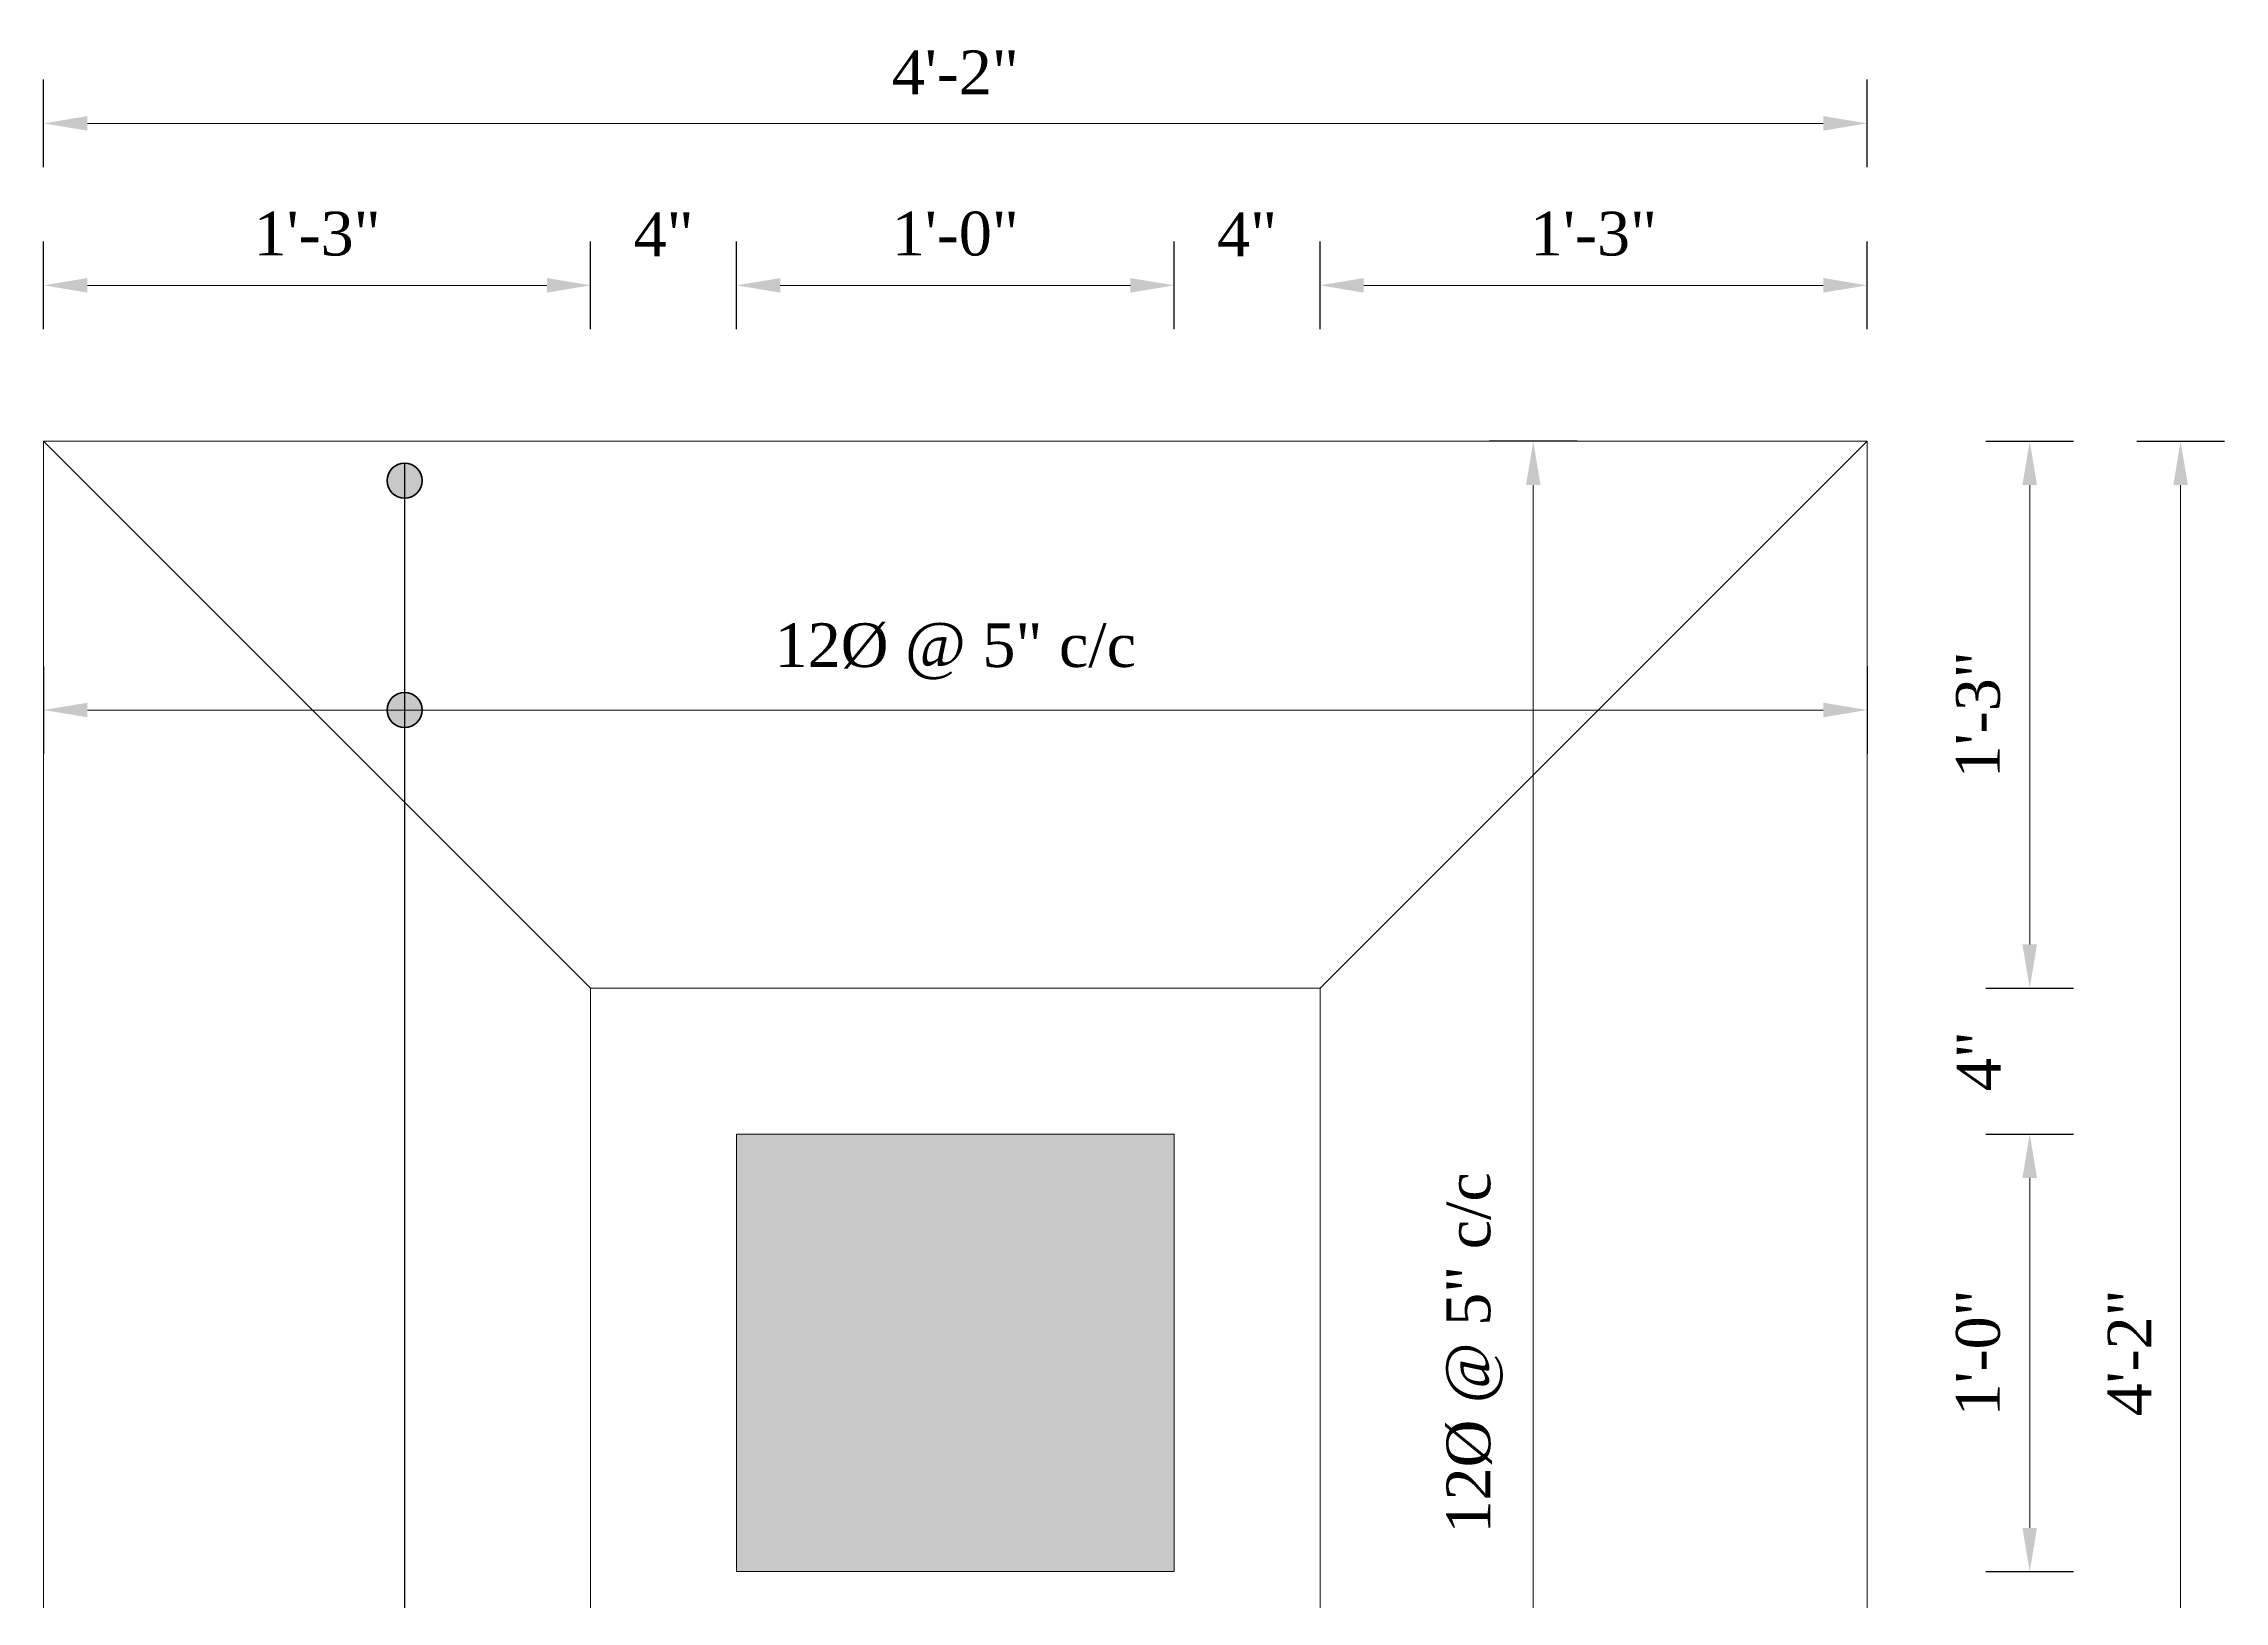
# Model space of a CAD drawing. Header units: feet. Extents: x 28652 to 66086, y -6769 to -640.
# Drawn here: x 53562.3 to 53622.1, y -1017.6 to -974.8 of the extents above; entities that cross this region are included whole.
import ezdxf

# ---------------------------------------------------------------- set-up
doc = ezdxf.new("R2010")
doc.units = ezdxf.units.FT
doc.header["$LTSCALE"] = 50
doc.header["$MEASUREMENT"] = 0
doc.header["$PDMODE"] = 34
for name, color, linetype, lineweight in [('IES_WR_Dimension', 7, 'Continuous', 15), ('IES_WR_Hatch ANSI31', 8, 'Continuous', 15), ('IES_WR_Rebar Concrete Line', 2, 'Continuous', 15), ('IES_WR_Rebar-Main', 1, 'Continuous', 30), ('Reinforcement', 1, 'Continuous', 40)]:
    doc.layers.add(name, color=color, linetype=linetype, lineweight=lineweight)
doc.styles.add('arial', font='times.ttf')
doc.dimstyles.new('SECS', dxfattribs={"dimtxt": 0.06, "dimasz": 0.06, "dimexe": 0.06, "dimexo": 0, "dimgap": 0.04, "dimtad": 1, "dimdec": 0, "dimzin": 3, "dimdsep": 46, "dimlunit": 4, "dimtxsty": 'arial', "dimcen": 1.25, "dimclrd": 256, "dimclrt": 3, "dimadec": 0, "dimazin": 0, "dimtfac": 1, "dimtdec": 0, "dimtix": 1, "dimtofl": 0, "dimtmove": 2, "dimatfit": 1, "dimfxl": 0.06, "dimfxlon": 1, "dimtolj": 1, "dimtzin": 0, "dimlwd": -1, "dimarcsym": 0})

# ---------------------------------------------------------------- blocks, each defined once
blk = doc.blocks.new('bar towaeds viewer')
at = {"layer": 'Reinforcement'}
h = blk.add_hatch(color=256, dxfattribs=at)
h.dxf.hatch_style = 1
h.paths.add_polyline_path([(0.024, 0, 0.414214), (0, 0.024), (0, -0.024, 0.414214)])
h.paths.add_polyline_path([(0, 0.024, 0.414214), (-0.024, 0, 0.414214), (0, -0.024)])
blk.add_circle((0, 0), 0.024, dxfattribs=at)
blk = doc.blocks.new('*D1191')
at = {"layer": 'Defpoints', "color": 0}
for p in [(53577.298, -981.469), (53562.298, -985.745), (53577.298, -1000.745)]:
    blk.add_point(p, dxfattribs=at)
at = {"layer": 'IES_WR_Dimension', "color": 0, "lineweight": -2}
for p, q in [((53562.298, -982.669), (53562.298, -980.269)), ((53577.298, -982.669), (53577.298, -980.269))]:
    blk.add_line(p, q, dxfattribs=at)
at = {"layer": 'IES_WR_Dimension'}
blk.add_line((53563.498, -981.469), (53576.098, -981.469), dxfattribs=at)
for points in [[(53563.498, -981.269), (53563.498, -981.669), (53562.298, -981.469)], [(53576.098, -981.269), (53576.098, -981.669), (53577.298, -981.469)]]:
    blk.add_solid(points, dxfattribs=at)
at = {"layer": 'IES_WR_Dimension', "color": 3, "insert": (53569.798, -980.058), "char_height": 1.2, "attachment_point": 5, "style": 'arial'}
blk.add_mtext('\\A1;1\'-3"', dxfattribs=at)
blk = doc.blocks.new('*D1193')
at = {"layer": 'Defpoints', "color": 0}
for p in [(53581.298, -981.469), (53577.298, -1000.745), (53581.298, -1004.745)]:
    blk.add_point(p, dxfattribs=at)
at = {"layer": 'IES_WR_Dimension', "color": 0, "lineweight": -2}
for p, q in [((53577.298, -982.669), (53577.298, -980.269)), ((53581.298, -982.669), (53581.298, -980.269))]:
    blk.add_line(p, q, dxfattribs=at)
at = {"layer": 'IES_WR_Dimension'}
for p, q in [((53576.098, -981.469), (53574.898, -981.469)), ((53582.498, -981.469), (53583.698, -981.469))]:
    blk.add_line(p, q, dxfattribs=at)
for points in [[(53576.098, -981.269), (53576.098, -981.669), (53577.298, -981.469)], [(53582.498, -981.269), (53582.498, -981.669), (53581.298, -981.469)]]:
    blk.add_solid(points, dxfattribs=at)
at = {"layer": 'IES_WR_Dimension', "color": 3, "insert": (53579.298, -980.069), "char_height": 1.2, "attachment_point": 5, "style": 'arial'}
blk.add_mtext('\\A1;4"', dxfattribs=at)
blk = doc.blocks.new('*D1195')
at = {"layer": 'Defpoints', "color": 0}
for p in [(53593.298, -981.469), (53581.298, -1004.745), (53593.298, -1004.745)]:
    blk.add_point(p, dxfattribs=at)
at = {"layer": 'IES_WR_Dimension', "color": 0, "lineweight": -2}
for p, q in [((53581.298, -982.669), (53581.298, -980.269)), ((53593.298, -982.669), (53593.298, -980.269))]:
    blk.add_line(p, q, dxfattribs=at)
at = {"layer": 'IES_WR_Dimension'}
blk.add_line((53582.498, -981.469), (53592.098, -981.469), dxfattribs=at)
for points in [[(53582.498, -981.269), (53582.498, -981.669), (53581.298, -981.469)], [(53592.098, -981.269), (53592.098, -981.669), (53593.298, -981.469)]]:
    blk.add_solid(points, dxfattribs=at)
at = {"layer": 'IES_WR_Dimension', "color": 3, "insert": (53587.298, -980.058), "char_height": 1.2, "attachment_point": 5, "style": 'arial'}
blk.add_mtext('\\A1;1\'-0"', dxfattribs=at)
blk = doc.blocks.new('*D1197')
at = {"layer": 'Defpoints', "color": 0}
for p in [(53597.298, -981.469), (53597.298, -1000.745), (53593.298, -1004.745)]:
    blk.add_point(p, dxfattribs=at)
at = {"layer": 'IES_WR_Dimension', "color": 0, "lineweight": -2}
for p, q in [((53593.298, -982.669), (53593.298, -980.269)), ((53597.298, -982.669), (53597.298, -980.269))]:
    blk.add_line(p, q, dxfattribs=at)
at = {"layer": 'IES_WR_Dimension'}
for p, q in [((53592.098, -981.469), (53590.898, -981.469)), ((53598.498, -981.469), (53599.698, -981.469))]:
    blk.add_line(p, q, dxfattribs=at)
for points in [[(53592.098, -981.269), (53592.098, -981.669), (53593.298, -981.469)], [(53598.498, -981.269), (53598.498, -981.669), (53597.298, -981.469)]]:
    blk.add_solid(points, dxfattribs=at)
at = {"layer": 'IES_WR_Dimension', "color": 3, "insert": (53595.298, -980.069), "char_height": 1.2, "attachment_point": 5, "style": 'arial'}
blk.add_mtext('\\A1;4"', dxfattribs=at)
blk = doc.blocks.new('*D1199')
at = {"layer": 'Defpoints', "color": 0}
for p in [(53612.298, -981.469), (53612.298, -985.745), (53597.298, -1000.745)]:
    blk.add_point(p, dxfattribs=at)
at = {"layer": 'IES_WR_Dimension', "color": 0, "lineweight": -2}
for p, q in [((53597.298, -982.669), (53597.298, -980.269)), ((53612.298, -982.669), (53612.298, -980.269))]:
    blk.add_line(p, q, dxfattribs=at)
at = {"layer": 'IES_WR_Dimension'}
blk.add_line((53598.498, -981.469), (53611.098, -981.469), dxfattribs=at)
for points in [[(53598.498, -981.269), (53598.498, -981.669), (53597.298, -981.469)], [(53611.098, -981.269), (53611.098, -981.669), (53612.298, -981.469)]]:
    blk.add_solid(points, dxfattribs=at)
at = {"layer": 'IES_WR_Dimension', "color": 3, "insert": (53604.798, -980.058), "char_height": 1.2, "attachment_point": 5, "style": 'arial'}
blk.add_mtext('\\A1;1\'-3"', dxfattribs=at)
blk = doc.blocks.new('*D1201')
at = {"layer": 'Defpoints', "color": 0}
for p in [(53612.298, -977.027), (53562.298, -985.745), (53612.298, -985.745)]:
    blk.add_point(p, dxfattribs=at)
at = {"layer": 'IES_WR_Dimension', "color": 0, "lineweight": -2}
for p, q in [((53562.298, -978.227), (53562.298, -975.827)), ((53612.298, -978.227), (53612.298, -975.827))]:
    blk.add_line(p, q, dxfattribs=at)
at = {"layer": 'IES_WR_Dimension'}
blk.add_line((53563.498, -977.027), (53611.098, -977.027), dxfattribs=at)
for points in [[(53563.498, -976.827), (53563.498, -977.227), (53562.298, -977.027)], [(53611.098, -976.827), (53611.098, -977.227), (53612.298, -977.027)]]:
    blk.add_solid(points, dxfattribs=at)
at = {"layer": 'IES_WR_Dimension', "color": 3, "insert": (53587.298, -975.627), "char_height": 1.2, "attachment_point": 5, "style": 'arial'}
blk.add_mtext('\\A1;4\'-2"', dxfattribs=at)
blk = doc.blocks.new('*D1205')
at = {"layer": 'Defpoints', "color": 0}
for p in [(53593.298, -1016.745), (53616.758, -1016.745), (53597.298, -1020.745)]:
    blk.add_point(p, dxfattribs=at)
at = {"layer": 'IES_WR_Dimension'}
for p, q in [((53616.758, -1015.545), (53616.758, -1014.345)), ((53616.758, -1021.945), (53616.758, -1023.145))]:
    blk.add_line(p, q, dxfattribs=at)
at = {"layer": 'IES_WR_Dimension', "color": 0, "lineweight": -2}
for p, q in [((53615.558, -1016.745), (53617.958, -1016.745)), ((53615.558, -1020.745), (53617.958, -1020.745))]:
    blk.add_line(p, q, dxfattribs=at)
at = {"layer": 'IES_WR_Dimension'}
for points in [[(53616.558, -1015.545), (53616.958, -1015.545), (53616.758, -1016.745)], [(53616.558, -1021.945), (53616.958, -1021.945), (53616.758, -1020.745)]]:
    blk.add_solid(points, dxfattribs=at)
at = {"layer": 'IES_WR_Dimension', "color": 3, "insert": (53615.358, -1018.745), "char_height": 1.2, "attachment_point": 5, "rotation": 90, "style": 'arial'}
blk.add_mtext('\\A1;4"', dxfattribs=at)
blk = doc.blocks.new('*D1207')
at = {"layer": 'Defpoints', "color": 0}
for p in [(53593.298, -1004.745), (53616.758, -1004.745), (53593.298, -1016.745)]:
    blk.add_point(p, dxfattribs=at)
at = {"layer": 'IES_WR_Dimension', "color": 0, "lineweight": -2}
for p, q in [((53615.558, -1004.745), (53617.958, -1004.745)), ((53615.558, -1016.745), (53617.958, -1016.745))]:
    blk.add_line(p, q, dxfattribs=at)
at = {"layer": 'IES_WR_Dimension'}
blk.add_line((53616.758, -1015.545), (53616.758, -1005.945), dxfattribs=at)
for points in [[(53616.558, -1005.945), (53616.958, -1005.945), (53616.758, -1004.745)], [(53616.558, -1015.545), (53616.958, -1015.545), (53616.758, -1016.745)]]:
    blk.add_solid(points, dxfattribs=at)
at = {"layer": 'IES_WR_Dimension', "color": 3, "insert": (53615.347, -1010.745), "char_height": 1.2, "attachment_point": 5, "rotation": 90, "style": 'arial'}
blk.add_mtext('\\A1;1\'-0"', dxfattribs=at)
blk = doc.blocks.new('*D1209')
at = {"layer": 'Defpoints', "color": 0}
for p in [(53597.298, -1000.745), (53616.758, -1000.745), (53593.298, -1004.745)]:
    blk.add_point(p, dxfattribs=at)
at = {"layer": 'IES_WR_Dimension'}
for p, q in [((53616.758, -999.545), (53616.758, -998.345)), ((53616.758, -1005.945), (53616.758, -1007.145))]:
    blk.add_line(p, q, dxfattribs=at)
at = {"layer": 'IES_WR_Dimension', "color": 0, "lineweight": -2}
for p, q in [((53615.558, -1000.745), (53617.958, -1000.745)), ((53615.558, -1004.745), (53617.958, -1004.745))]:
    blk.add_line(p, q, dxfattribs=at)
at = {"layer": 'IES_WR_Dimension'}
for points in [[(53616.558, -999.545), (53616.958, -999.545), (53616.758, -1000.745)], [(53616.558, -1005.945), (53616.958, -1005.945), (53616.758, -1004.745)]]:
    blk.add_solid(points, dxfattribs=at)
at = {"layer": 'IES_WR_Dimension', "color": 3, "insert": (53615.358, -1002.745), "char_height": 1.2, "attachment_point": 5, "rotation": 90, "style": 'arial'}
blk.add_mtext('\\A1;4"', dxfattribs=at)
blk = doc.blocks.new('*D1211')
at = {"layer": 'Defpoints', "color": 0}
for p in [(53612.298, -985.745), (53616.758, -985.745), (53597.298, -1000.745)]:
    blk.add_point(p, dxfattribs=at)
at = {"layer": 'IES_WR_Dimension', "color": 0, "lineweight": -2}
for p, q in [((53615.558, -985.745), (53617.958, -985.745)), ((53615.558, -1000.745), (53617.958, -1000.745))]:
    blk.add_line(p, q, dxfattribs=at)
at = {"layer": 'IES_WR_Dimension'}
blk.add_line((53616.758, -999.545), (53616.758, -986.945), dxfattribs=at)
for points in [[(53616.558, -986.945), (53616.958, -986.945), (53616.758, -985.745)], [(53616.558, -999.545), (53616.958, -999.545), (53616.758, -1000.745)]]:
    blk.add_solid(points, dxfattribs=at)
at = {"layer": 'IES_WR_Dimension', "color": 3, "insert": (53615.347, -993.245), "char_height": 1.2, "attachment_point": 5, "rotation": 90, "style": 'arial'}
blk.add_mtext('\\A1;1\'-3"', dxfattribs=at)
blk = doc.blocks.new('*D1213')
at = {"layer": 'Defpoints', "color": 0}
for p in [(53562.298, -985.745), (53612.298, -985.745), (53612.298, -993.115)]:
    blk.add_point(p, dxfattribs=at)
at = {"layer": 'IES_WR_Dimension', "color": 0, "lineweight": -2}
for p, q in [((53562.298, -991.915), (53562.298, -994.315)), ((53612.298, -991.915), (53612.298, -994.315))]:
    blk.add_line(p, q, dxfattribs=at)
at = {"layer": 'IES_WR_Dimension'}
blk.add_line((53563.498, -993.115), (53611.098, -993.115), dxfattribs=at)
for points in [[(53563.498, -992.915), (53563.498, -993.315), (53562.298, -993.115)], [(53611.098, -992.915), (53611.098, -993.315), (53612.298, -993.115)]]:
    blk.add_solid(points, dxfattribs=at)
at = {"layer": 'IES_WR_Dimension', "color": 3, "insert": (53587.298, -991.509), "char_height": 1.2, "attachment_point": 5, "style": 'arial'}
blk.add_mtext('\\A1;12%%C @ 5" c/c', dxfattribs=at)
blk = doc.blocks.new('*D1215')
at = {"layer": 'Defpoints', "color": 0}
for p in [(53603.145, -985.745), (53612.298, -985.745), (53612.298, -1035.745)]:
    blk.add_point(p, dxfattribs=at)
at = {"layer": 'IES_WR_Dimension', "color": 0, "lineweight": -2}
for p, q in [((53604.345, -985.745), (53601.945, -985.745)), ((53604.345, -1035.745), (53601.945, -1035.745))]:
    blk.add_line(p, q, dxfattribs=at)
at = {"layer": 'IES_WR_Dimension'}
blk.add_line((53603.145, -1034.545), (53603.145, -986.945), dxfattribs=at)
for points in [[(53602.945, -986.945), (53603.345, -986.945), (53603.145, -985.745)], [(53602.945, -1034.545), (53603.345, -1034.545), (53603.145, -1035.745)]]:
    blk.add_solid(points, dxfattribs=at)
at = {"layer": 'IES_WR_Dimension', "color": 3, "insert": (53601.539, -1010.745), "char_height": 1.2, "attachment_point": 5, "rotation": 90, "style": 'arial'}
blk.add_mtext('\\A1;12%%C @ 5" c/c', dxfattribs=at)
blk = doc.blocks.new('*D1217')
at = {"layer": 'Defpoints', "color": 0}
for p in [(53612.298, -985.745), (53620.896, -985.745), (53612.298, -1035.745)]:
    blk.add_point(p, dxfattribs=at)
at = {"layer": 'IES_WR_Dimension', "color": 0, "lineweight": -2}
for p, q in [((53619.696, -985.745), (53622.096, -985.745)), ((53619.696, -1035.745), (53622.096, -1035.745))]:
    blk.add_line(p, q, dxfattribs=at)
at = {"layer": 'IES_WR_Dimension'}
blk.add_line((53620.896, -1034.545), (53620.896, -986.945), dxfattribs=at)
for points in [[(53620.696, -986.945), (53621.096, -986.945), (53620.896, -985.745)], [(53620.696, -1034.545), (53621.096, -1034.545), (53620.896, -1035.745)]]:
    blk.add_solid(points, dxfattribs=at)
at = {"layer": 'IES_WR_Dimension', "color": 3, "insert": (53619.496, -1010.745), "char_height": 1.2, "attachment_point": 5, "rotation": 90, "style": 'arial'}
blk.add_mtext('\\A1;4\'-2"', dxfattribs=at)

msp = doc.modelspace()

# ---------------------------------------------------------------- hatches: boundary and pattern name
at = {"layer": 'IES_WR_Hatch ANSI31'}
h = msp.add_hatch(color=256, dxfattribs=at)
h.dxf.hatch_style = 1
h.paths.add_polyline_path([(53581.298, -1004.745), (53581.298, -1016.745), (53593.298, -1016.745), (53593.298, -1004.745)])

# ---------------------------------------------------------------- linework, layer by layer
at = {"layer": 'IES_WR_Rebar Concrete Line'}
for points in [[(53562.298, -985.745), (53612.298, -985.745), (53612.298, -1035.745), (53562.298, -1035.745)], [(53577.298, -1000.745), (53597.298, -1000.745), (53597.298, -1020.745), (53577.298, -1020.745)], [(53581.298, -1004.745), (53593.298, -1004.745), (53593.298, -1016.745), (53581.298, -1016.745)]]:
    msp.add_lwpolyline(points, close=True, dxfattribs=at)
for points in [[(53577.298, -1000.745), (53562.298, -985.745)], [(53597.298, -1000.745), (53612.298, -985.745)]]:
    msp.add_lwpolyline(points, dxfattribs=at)
at = {"layer": 'IES_WR_Rebar-Main'}
msp.add_lwpolyline([(53572.195, -986.345), (53572.195, -1035.145)], dxfattribs=at)

# ---------------------------------------------------------------- block references
at = {"xscale": 20, "yscale": 20, "zscale": 20}
for p in [(53572.195, -986.825), (53572.195, -993.115)]:
    msp.add_blockref('bar towaeds viewer', p, dxfattribs=at)

# ---------------------------------------------------------------- dimensions: what is measured, and where the dimension line sits
at = {"layer": 'IES_WR_Dimension'}
for base, p1, p2, picture, middle in [((53612.298, -977.027), (53562.298, -985.745), (53612.298, -985.745), '*D1201', (53587.298, -975.627)), ((53577.298, -981.469), (53562.298, -985.745), (53577.298, -1000.745), '*D1191', (53569.798, -980.058)), ((53581.298, -981.469), (53577.298, -1000.745), (53581.298, -1004.745), '*D1193', (53579.298, -980.069)), ((53593.298, -981.469), (53581.298, -1004.745), (53593.298, -1004.745), '*D1195', (53587.298, -980.058)), ((53597.298, -981.469), (53593.298, -1004.745), (53597.298, -1000.745), '*D1197', (53595.298, -980.069)), ((53612.298, -981.469), (53597.298, -1000.745), (53612.298, -985.745), '*D1199', (53604.798, -980.058))]:
    dim = msp.add_linear_dim(base=base, p1=p1, p2=p2, dimstyle='SECS', override={"dimscale": 0, "dimtix": 1, "dimtofl": 0, "dimtmove": 2, "dimatfit": 1}, dxfattribs=at)
    dim.commit()
    dim.dimension.update_dxf_attribs({"geometry": picture, "text_midpoint": middle})
dim = msp.add_linear_dim(base=(53612.298, -993.115), p1=(53562.298, -985.745), p2=(53612.298, -985.745), text='12%%C @ 5" c/c', dimstyle='SECS', override={"dimscale": 0, "dimtix": 1, "dimtofl": 0, "dimtmove": 2, "dimatfit": 1}, dxfattribs=at)
dim.commit()
dim.dimension.update_dxf_attribs({"geometry": '*D1213', "text_midpoint": (53587.298, -991.509)})
for base, p1, p2, picture, middle in [((53616.758, -985.745), (53597.298, -1000.745), (53612.298, -985.745), '*D1211', (53615.347, -993.245)), ((53620.896, -985.745), (53612.298, -1035.745), (53612.298, -985.745), '*D1217', (53619.496, -1010.745)), ((53616.758, -1000.745), (53593.298, -1004.745), (53597.298, -1000.745), '*D1209', (53615.358, -1002.745)), ((53616.758, -1004.745), (53593.298, -1016.745), (53593.298, -1004.745), '*D1207', (53615.347, -1010.745)), ((53616.758, -1016.745), (53597.298, -1020.745), (53593.298, -1016.745), '*D1205', (53615.358, -1018.745))]:
    dim = msp.add_linear_dim(base=base, p1=p1, p2=p2, angle=90, dimstyle='SECS', override={"dimscale": 0, "dimtix": 1, "dimtofl": 0, "dimtmove": 2, "dimatfit": 1}, dxfattribs=at)
    dim.commit()
    dim.dimension.update_dxf_attribs({"geometry": picture, "text_midpoint": middle})
dim = msp.add_linear_dim(base=(53603.145, -985.745), p1=(53612.298, -1035.745), p2=(53612.298, -985.745), angle=90, text='12%%C @ 5" c/c', dimstyle='SECS', override={"dimscale": 0, "dimtix": 1, "dimtofl": 0, "dimtmove": 2, "dimatfit": 1}, dxfattribs=at)
dim.commit()
dim.dimension.update_dxf_attribs({"geometry": '*D1215', "text_midpoint": (53601.539, -1010.745)})

doc.saveas('drawing.dxf')
